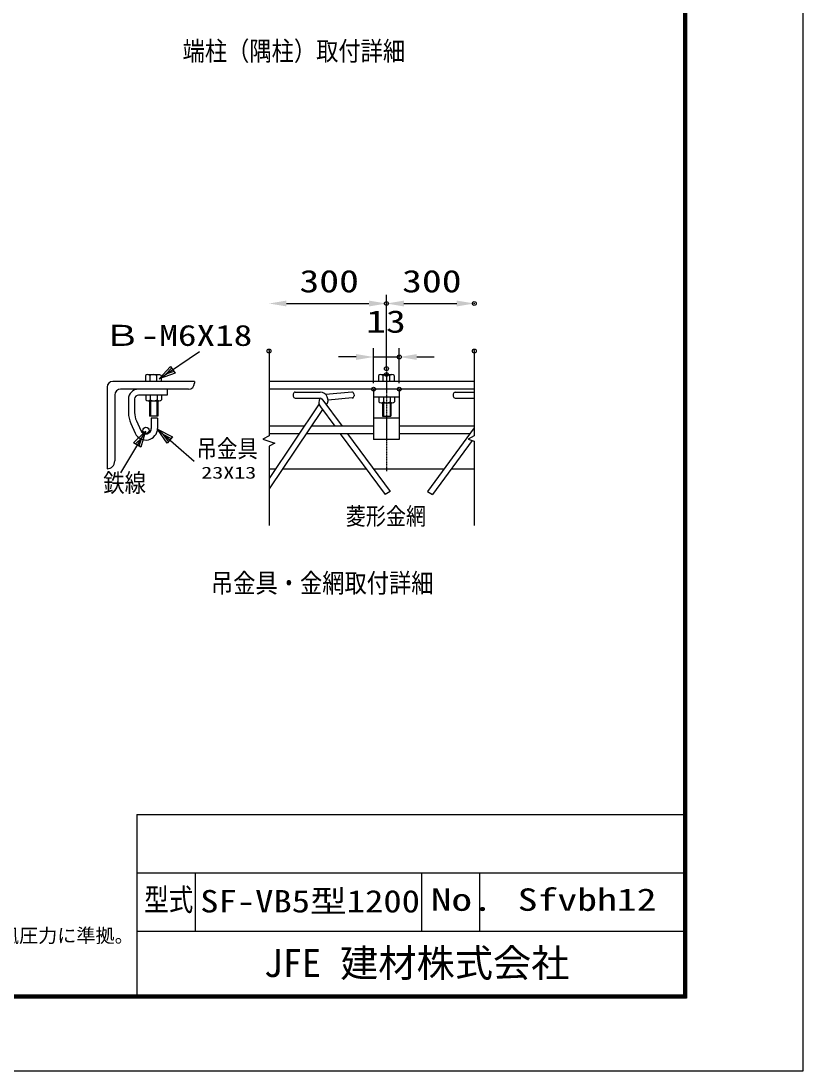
# Model space of a CAD drawing. Units: millimetres, scale not verified. Extents: x -4455 to 4455, y -3150 to 3150.
# Drawn here: x 2442 to 4455, y -3150 to -447 of the extents above; entities that cross this region are included whole.
import ezdxf
from ezdxf.enums import TextEntityAlignment as Align

# ---------------------------------------------------------------- set-up
doc = ezdxf.new("R2010")
doc.units = ezdxf.units.MM
doc.header["$LTSCALE"] = 20
doc.header["$PDMODE"] = 32
doc.header["$PDSIZE"] = 10
doc.linetypes.add('USER6', pattern=[0.216, 0.118, -0.039, 0.02, -0.039])
for name, color, linetype, lineweight in [('0-0_1', 7, 'Continuous', 25), ('0-2_0', 7, 'Continuous', 25), ('0-6_WAKU', 7, 'Continuous', 25), ('0-7_CENTLN-LMEC0', 2, 'USER6', 25)]:
    doc.layers.add(name, color=color, linetype=linetype, lineweight=lineweight)
doc.layers.add('0-4_DEFPOINTS', color=7, linetype='Continuous')
doc.layers.add('0-8_D-TTL-TXT', color=7, linetype='Continuous')
doc.styles.add('ＭＳ ゴシック', font='')
doc.styles.get('ＭＳ ゴシック').set_extended_font_data('MS Gothic')

# ---------------------------------------------------------------- blocks, each defined once
blk = doc.blocks.new('C69')
at = {"layer": '0-0_1', "color": 4}
blk.add_line((156037.7, 60874.7), (158113.3, 62287.1), dxfattribs=at)
blk.add_lwpolyline([(156850.4, 61173.6), (156037.7, 60874.7), (156614.1, 61520.9)], close=True, dxfattribs=at)
blk.add_lwpolyline([(156791.3, 61260.4), (156385, 61111), (156673.1, 61434.1)], dxfattribs=at)

msp = doc.modelspace()

# ---------------------------------------------------------------- linework, layer by layer
at = {"layer": '0-0_1'}
for p, q in [((2762.43, -1359.9), (2762.43, -1374.83)), ((2768.09, -1357.5), (2796.77, -1357.5)), ((2773.76, -1359.92), (2773.76, -1374.83)), ((2791.09, -1359.9), (2791.09, -1374.83)), ((2802.43, -1359.86), (2802.43, -1374.83)), ((3362.34, -1359.51), (3362.34, -1374.44)), ((3368, -1357.1), (3396.69, -1357.1)), ((3373.68, -1359.52), (3373.68, -1374.44)), ((3391.01, -1359.5), (3391.01, -1374.44)), ((3402.34, -1359.46), (3402.34, -1374.44)), ((2818.5, -1394.76), (2818.5, -1410.15)), ((2763.52, -1410.15), (2763.52, -1422.42)), ((2769.19, -1424.82), (2797.85, -1424.82)), ((2772.85, -1424.82), (2772.85, -1464.76)), ((2774.85, -1410.15), (2774.85, -1422.42)), ((2792.19, -1410.15), (2792.19, -1422.42)), ((2794.19, -1424.82), (2794.19, -1464.76)), ((2803.52, -1410.15), (2803.52, -1422.42)), ((3363.44, -1415.41), (3363.44, -1427.68)), ((3369.1, -1430.08), (3397.77, -1430.08)), ((3372.77, -1430.08), (3372.77, -1464.76)), ((3374.77, -1415.41), (3374.77, -1427.68)), ((3392.1, -1415.41), (3392.1, -1427.68)), ((3394.1, -1430.08), (3394.1, -1464.76)), ((3403.44, -1415.41), (3403.44, -1427.68)), ((3372.77, -1464.76), (3394.1, -1464.76))]:
    msp.add_line(p, q, dxfattribs=at)
at = {"layer": '0-0_1', "color": 4}
for p, q in [((2774.99, -1424.82), (2774.99, -1464.76)), ((2792.05, -1424.82), (2792.05, -1464.76)), ((3374.9, -1430.08), (3374.9, -1464.76)), ((3391.97, -1430.08), (3391.97, -1464.76))]:
    msp.add_line(p, q, dxfattribs=at)
at = {"layer": '0-0_1'}
for centre, radius, start, end in [((2768.07, -1365.21), 7.75, 43.05395, 136.76926), ((2782.47, -1374.45), 16.94, 59.3584, 120.92194), ((2796.8, -1365.7), 8.14, 45.86685, 134.53607), ((3367.99, -1364.81), 7.75, 43.05395, 136.76926), ((3382.39, -1374.05), 16.94, 59.3584, 120.92194), ((3396.72, -1365.3), 8.14, 45.86685, 134.53607), ((2769.17, -1417.11), 7.75, 223.23149, 316.94679), ((2783.57, -1407.87), 16.94, 239.07794, 300.64148), ((2797.89, -1416.62), 8.14, 225.46316, 314.1324), ((3369.09, -1422.37), 7.75, 223.23149, 316.94679), ((3383.48, -1413.13), 16.94, 239.07794, 300.64148), ((3397.81, -1421.88), 8.14, 225.46316, 314.1324)]:
    msp.add_arc(centre, radius, start, end, dxfattribs=at)
at = {"layer": '0-2_0', "color": 1}
for p, q in [((3382.72, -1342.1), (3382.72, -1151.87)), ((3349.72, -1379.76), (3349.72, -1289.51)), ((3415.72, -1379.76), (3415.72, -1289.51))]:
    msp.add_line(p, q, dxfattribs=at)
at = {"layer": '0-2_0', "color": 2}
for p, q in [((3125.42, -1174.37), (3337.72, -1174.37)), ((3427.72, -1174.37), (3563.9, -1174.37)), ((3304.72, -1312.01), (3259.72, -1312.01)), ((3349.72, -1312.01), (3415.72, -1312.01)), ((3460.72, -1312.01), (3505.72, -1312.01))]:
    msp.add_line(p, q, dxfattribs=at)
at = {"layer": '0-2_0'}
for p, q in [((3080.42, -1296.55), (3080.42, -1515.19)), ((3608.9, -1296.55), (3608.9, -1515.19)), ((2888.5, -1374.76), (2678.5, -1374.76)), ((2888.5, -1374.76), (2888.5, -1379.76)), ((3602.46, -1374.76), (3080.42, -1374.76)), ((3608.9, -1374.76), (3080.42, -1374.76)), ((2873.5, -1394.76), (2698.5, -1394.76)), ((3608.9, -1394.76), (3080.42, -1394.76)), ((3147.8, -1402.6), (3212.53, -1402.89)), ((3293.47, -1402.55), (3227.02, -1408.21)), ((3349.72, -1394.76), (3349.72, -1524.76)), ((3415.72, -1394.76), (3415.72, -1524.76)), ((3559.87, -1402.63), (3608.9, -1402.85)), ((2683.5, -1409.76), (2683.5, -1579.76)), ((2718.5, -1420.76), (2718.5, -1455.29)), ((2734.5, -1420.15), (2734.5, -1455.29)), ((2818.5, -1410.15), (2744.5, -1410.15)), ((3209.22, -1432.62), (3080.42, -1624.59)), ((3142.78, -1407.57), (3142.76, -1412.57)), ((3147.73, -1417.6), (3212.46, -1417.89)), ((3216.25, -1419.66), (3268.36, -1490.38)), ((3294.74, -1417.5), (3232.44, -1422.81)), ((3298.87, -1407.11), (3299.3, -1412.09)), ((3415.72, -1415.4), (3349.72, -1415.4)), ((3554.85, -1407.61), (3554.83, -1412.61)), ((3559.81, -1417.63), (3608.9, -1417.85)), ((3217.7, -1446.91), (3080.42, -1651.51)), ((3212.61, -1440), (3249.73, -1490.38)), ((2724.55, -1482.9), (2736.27, -1508.34)), ((2739.09, -1476.2), (2750.76, -1501.55)), ((2794.19, -1464.76), (2772.85, -1464.76)), ((2777.5, -1469.76), (2777.5, -1495.76)), ((2793.5, -1469.76), (2777.5, -1469.76)), ((2793.5, -1469.76), (2793.5, -1495.76)), ((3415.72, -1469.76), (3349.72, -1469.76)), ((3170.47, -1490.38), (3080.42, -1490.38)), ((3157.69, -1509.42), (3080.42, -1509.42)), ((3349.72, -1509.42), (3175.75, -1509.42)), ((3349.72, -1490.38), (3188.53, -1490.38)), ((3263.76, -1509.42), (3379.41, -1666.39)), ((3282.39, -1509.42), (3392.13, -1658.36)), ((3608.9, -1490.38), (3415.72, -1490.38)), ((3598, -1509.42), (3415.72, -1509.42)), ((3608.9, -1494.63), (3488.26, -1658.36)), ((3080.42, -1515.19), (3064.48, -1523.57)), ((3064.48, -1523.57), (3095.08, -1534.23)), ((3095.08, -1534.23), (3080.42, -1541.95)), ((3415.72, -1524.76), (3349.72, -1524.76)), ((3603.5, -1527.24), (3500.98, -1666.39)), ((3608.9, -1529.12), (3608.9, -1745.53)), ((3080.42, -1541.95), (3080.42, -1745.53)), ((3080.42, -1599.74), (3097.09, -1599.74)), ((3115.16, -1599.74), (3330.3, -1599.74)), ((3348.93, -1599.74), (3531.46, -1599.74)), ((3550.09, -1599.74), (3608.9, -1599.74)), ((3392.13, -1658.36), (3379.41, -1666.39)), ((3488.26, -1658.36), (3500.98, -1666.39))]:
    msp.add_line(p, q, dxfattribs=at)
for points in [[(2663.5, -1389.76), (2663.5, -1599.76), (2663.7, -1599.76)], [(3608.9, -1515.19), (3592.97, -1523.57), (3608.9, -1529.12)]]:
    msp.add_lwpolyline(points, dxfattribs=at)
msp.add_circle((2763.73, -1500.69), 8.19, dxfattribs=at)
for centre, radius, start, end in [((2678.5, -1389.76), 15, 90, 180), ((2698.5, -1409.76), 15, 90, 180), ((2744.5, -1420.76), 26, 90, 180), ((2873.5, -1379.76), 15, 270, 0), ((3147.78, -1407.6), 5, 89.74316, 179.74316), ((3212.44, -1422.89), 20, 320.82678, 89.74316), ((3293.89, -1407.54), 5, 4.8681, 94.8681), ((3559.85, -1407.63), 5, 89.74316, 179.74316), ((2744.5, -1420.15), 10, 90, 180), ((3147.76, -1412.6), 5, 179.74316, 269.74316), ((3228.71, -1428.14), 20, 150.20381, 216.38235), ((3212.44, -1422.89), 5, 32.54977, 89.74316), ((3228.71, -1428.14), 20, 94.8681, 97.42908), ((3294.32, -1412.52), 5, 274.8681, 4.8681), ((3559.83, -1412.63), 5, 179.74316, 269.74316), ((2784.5, -1455.29), 66, 180, 204.72477), ((2784.5, -1455.29), 50, 180, 204.725), ((2763.5, -1495.76), 30, 204.79222, 0), ((2763.5, -1495.76), 14, 204.42627, 0), ((2663.5, -1579.76), 20, 270, 0)]:
    msp.add_arc(centre, radius, start, end, dxfattribs=at)
at = {"layer": '0-2_0', "color": 2}
for points in [[(3125.42, -1166.87), (3080.42, -1174.37), (3125.42, -1181.87)], [(3337.72, -1166.87), (3382.72, -1174.37), (3337.72, -1181.87)], [(3427.72, -1166.87), (3382.72, -1174.37), (3427.72, -1181.87)], [(3563.9, -1166.87), (3608.9, -1174.37), (3563.9, -1181.87)], [(3304.72, -1304.51), (3349.72, -1312.01), (3304.72, -1319.51)], [(3460.72, -1304.51), (3415.72, -1312.01), (3460.72, -1319.51)]]:
    msp.add_solid(points, dxfattribs=at)
at = {"layer": '0-4_DEFPOINTS'}
for p in [(3382.72, -1174.37), (3608.9, -1174.37), (3080.42, -1296.55), (3608.9, -1296.55), (3415.72, -1312.01), (3382.72, -1342.1), (3382.72, -1357.1), (3349.72, -1394.76), (3415.72, -1394.76)]:
    msp.add_point(p, dxfattribs=at)
at = {"layer": '0-6_WAKU'}
for p, q in [((2739.95, -2490.15), (2739.95, -2955.15)), ((2739.95, -2490.15), (4147.56, -2490.15)), ((2739.95, -2640.15), (4147.56, -2640.15)), ((2889.95, -2640.15), (2889.95, -2790.15)), ((3472.56, -2640.15), (3472.56, -2790.15)), ((3622.56, -2640.15), (3622.56, -2790.15)), ((2739.95, -2790.15), (4147.56, -2790.15))]:
    msp.add_line(p, q, dxfattribs=at)
at = {"layer": '0-6_WAKU', "color": 3}
msp.add_lwpolyline([(-4454.94, 3149.85), (4455.06, 3149.85), (4455.06, -3150.15), (-4454.94, -3150.15)], close=True, dxfattribs=at)
at = {"layer": '0-6_WAKU'}
for points in [[(-4154.94, 2962.35), (4155.06, 2962.35), (4155.06, -2962.65), (-4154.94, -2962.65)], [(-4153.07, 2960.48), (4153.18, 2960.48), (4153.18, -2960.77), (-4153.07, -2960.77)], [(-4151.19, 2958.6), (4151.31, 2958.6), (4151.31, -2958.9), (-4151.19, -2958.9)], [(-4149.32, 2956.73), (4149.43, 2956.73), (4149.43, -2957.02), (-4149.32, -2957.02)], [(-4147.44, 2954.85), (4147.56, 2954.85), (4147.56, -2955.15), (-4147.44, -2955.15)]]:
    msp.add_lwpolyline(points, close=True, dxfattribs=at)
at = {"layer": '0-7_CENTLN-LMEC0'}
msp.add_line((3382.72, -1349.76), (3382.72, -1605.77), dxfattribs=at)

# ---------------------------------------------------------------- block references
at = {"layer": '0-2_0', "xscale": 0.05, "yscale": 0.05}
msp.add_blockref('C69', (-5004.03, -4412.19), dxfattribs=at)
for p, rotation in [((-2166.35, 5250.08), 285), ((8547.09, 4553.23), 205)]:
    msp.add_blockref('C69', p, dxfattribs=dict(at, rotation=rotation))

# ---------------------------------------------------------------- texts
at = {"layer": '0-0_1', "color": 4, "style": 'ＭＳ ゴシック'}
for s, height, width, p in [('端柱（隅柱）取付詳細', 49.41, 0.85, (2857.99, -563.88)), ('Ｂ-M6X18', 54.12, 1.3, (2654.25, -1299.68)), ('吊金具', 45.45, 0.85, (2893.81, -1584.13)), ('鉄線', 47.36, 0.85, (2653.8, -1673.95)), ('菱形金網', 44.57, 0.85, (3278.1, -1757.55)), ('吊金具・金網取付詳細', 49.41, 0.85, (2931.04, -1933.54))]:
    msp.add_text(s, height=height, dxfattribs=dict(at, width=width)).set_placement(p, align=Align.BOTTOM_LEFT)
at = {"layer": '0-2_0', "color": 3, "style": 'ＭＳ ゴシック', "width": 1.3}
for s, p in [('300', (3158.71, -1162.97)), ('300', (3422.96, -1162.97)), ('13', (3330.51, -1266.86))]:
    msp.add_text(s, height=57.77, dxfattribs=at).set_placement(p, align=Align.BOTTOM_LEFT)
at = {"layer": '0-2_0', "color": 4, "style": 'ＭＳ ゴシック', "width": 1.35}
msp.add_text('23X13', height=30.79, dxfattribs=at).set_placement((2906.19, -1634.48), align=Align.BOTTOM_LEFT)
at = {"layer": '0-6_WAKU', "style": 'ＭＳ ゴシック'}
for s, width, p in [('型式', 0.8, (2759.31, -2755.11)), ('SF-VB5型1200', 1.2, (2903.31, -2759.28)), ('No.', 1.35, (3497.11, -2755.11)), ('Sfvbh12', 1.3, (3720.58, -2755.11))]:
    msp.add_text(s, height=57.73, dxfattribs=dict(at, width=width)).set_placement(p, align=Align.BOTTOM_LEFT)
msp.add_text('JFE 建材株式会社', height=72.16, dxfattribs=at).set_placement((3066.91, -2929.83), align=Align.BOTTOM_LEFT)
at = {"layer": '0-8_D-TTL-TXT', "style": 'ＭＳ ゴシック'}
msp.add_text('（設計条件）風荷重：昭和57年改正 建築基準法・同施行令に基づく風圧力に準拠。', height=36.08, dxfattribs=at).set_placement((887, -2830.35), align=Align.BOTTOM_LEFT)

doc.saveas('drawing.dxf')
